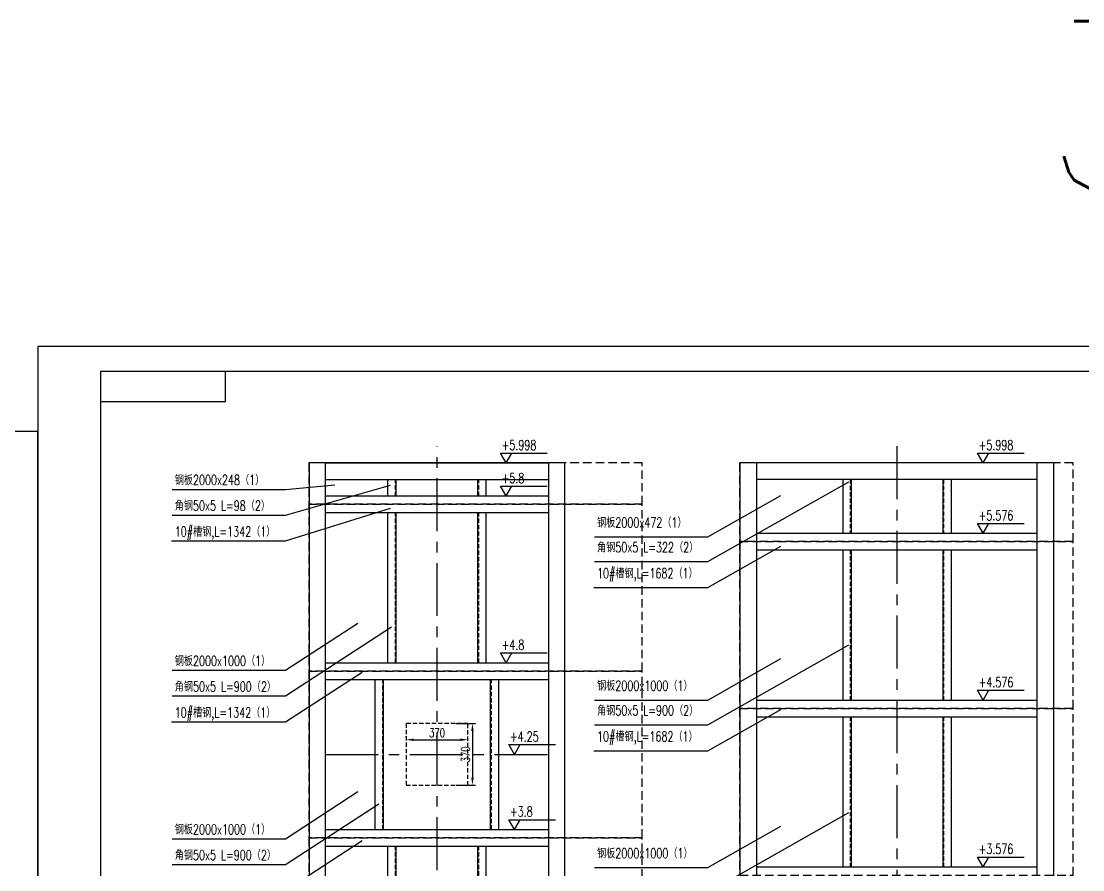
# Model space of a CAD drawing. Extents: x 27542 to 56237, y 49523 to 60382.
# Drawn here: x 43522 to 49889, y 55294 to 60382 of the extents above; entities that cross this region are included whole.
import ezdxf

# ---------------------------------------------------------------- set-up
doc = ezdxf.new("R2010")
doc.units = 0
doc.header["$LTSCALE"] = 2
doc.header["$PDMODE"] = 2
doc.linetypes.add('CENTER', pattern=[50.8, 31.75, -6.35, 6.35, -6.35])
doc.linetypes.add('DASHED', pattern=[19.05, 12.7, -6.35])
doc.layers.get('0').update_dxf_attribs({"linetype": 'CONTINUOUS'})
doc.layers.get('DEFPOINTS').update_dxf_attribs({"linetype": 'CONTINUOUS'})
for name, color, linetype in [('2虚线', 2, 'DASHED'), ('3中心线', 1, 'CENTER'), ('5文字标注', 4, 'CONTINUOUS'), ('6剖面线', 6, 'CONTINUOUS'), ('钢板', 5, 'DASHED')]:
    doc.layers.add(name, color=color, linetype=linetype)
doc.styles.add('ABO', font='simplex.shx', dxfattribs={"width": 0.7, "bigfont": 'hzdx.shx'})
doc.styles.add('HZ', font='simplex.shx', dxfattribs={"width": 0.7, "bigfont": 'hzdx.shx'})
doc.dimstyles.new('1-15', dxfattribs={"dimscale": 15, "dimtxt": 3.5, "dimasz": 3, "dimexe": 1.25, "dimexo": 1, "dimgap": 1, "dimtad": 1, "dimdec": 1, "dimdsep": 46, "dimtxsty": 'ABO', "dimcen": 2.5, "dimadec": 1, "dimazin": 0, "dimtfac": 1, "dimtdec": 1, "dimtmove": 0, "dimatfit": 3, "dimfxl": 0, "dimarcsym": 0})

# ---------------------------------------------------------------- blocks, each defined once
blk = doc.blocks.new('*D153')
at = {"layer": '5文字标注', "color": 0, "lineweight": -2}
for p, q in [((46129.1, 56171.1), (46247.6, 56171.1)), ((46228.8, 56126.1), (46228.8, 55846.1)), ((46129.1, 55801.1), (46247.6, 55801.1))]:
    blk.add_line(p, q, dxfattribs=at)
at = {"layer": '5文字标注', "color": 0}
for points in [[(46221.3, 56126.1), (46236.3, 56126.1), (46228.8, 56171.1)], [(46221.3, 55846.1), (46236.3, 55846.1), (46228.8, 55801.1)]]:
    blk.add_solid(points, dxfattribs=at)
at = {"layer": 'DEFPOINTS', "color": 0}
for p in [(46114.1, 56171.1), (46114.1, 55801.1), (46228.8, 55801.1)]:
    blk.add_point(p, dxfattribs=at)
at = {"layer": '5文字标注', "color": 0, "insert": (46187.6, 55986.1), "char_height": 52.5, "attachment_point": 5, "rotation": 90, "style": 'ABO'}
blk.add_mtext('370', dxfattribs=at)
blk = doc.blocks.new('*D152')
at = {"layer": '5文字标注', "color": 0, "lineweight": -2}
for p, q in [((45831.3, 56089.1), (45831.3, 56092.9)), ((45876.3, 56074.1), (46156.3, 56074.1)), ((46201.3, 56089.1), (46201.3, 56092.9))]:
    blk.add_line(p, q, dxfattribs=at)
at = {"layer": '5文字标注', "color": 0}
for points in [[(45876.3, 56081.6), (45876.3, 56066.6), (45831.3, 56074.1)], [(46156.3, 56081.6), (46156.3, 56066.6), (46201.3, 56074.1)]]:
    blk.add_solid(points, dxfattribs=at)
at = {"layer": 'DEFPOINTS', "color": 0}
for p in [(45831.3, 56074.1), (46201.3, 56074.1), (46201.3, 56074.1)]:
    blk.add_point(p, dxfattribs=at)
at = {"layer": '5文字标注', "color": 0, "insert": (46016.3, 56115.4), "char_height": 52.5, "attachment_point": 5, "style": 'ABO'}
blk.add_mtext('370', dxfattribs=at)

msp = doc.modelspace()

# ---------------------------------------------------------------- linework, layer by layer
for p, q in [((44747.19139, 58102.76865), (44747.19139, 58282.76865)), ((43997.19139, 58102.76865), (44747.19139, 58102.76865)), ((45249.31343, 57734.09353), (45249.31343, 51836.09353)), ((46783.31343, 57734.09353), (45249.31343, 57734.09353)), ((45345.31343, 57734.09353), (46687.31343, 57734.09353)), ((45345.31343, 57734.09353), (45345.31343, 51836.09353)), ((46687.31343, 51836.09353), (46687.31343, 57734.09353)), ((46783.31343, 51836.09353), (46783.31343, 57734.09353)), ((47833.31338, 57734.09353), (47833.31338, 51836.09353)), ((49715.31338, 57734.09353), (47833.31338, 57734.09353)), ((47933.31338, 57734.09353), (47933.31338, 51836.09353)), ((49615.31338, 51836.09353), (49615.31338, 57734.09353)), ((49715.31338, 51836.09353), (49715.31338, 57734.09353)), ((45345.31343, 57634.09353), (46687.31343, 57634.09353)), ((45721.31343, 57536.09353), (45721.31343, 57634.09353)), ((45771.31343, 57536.09353), (45771.31343, 57634.09353)), ((46261.31343, 57536.09353), (46261.31343, 57634.09353)), ((46311.31343, 57536.09353), (46311.31343, 57634.09353)), ((49615.31338, 57634.09353), (47933.31338, 57634.09353)), ((48449.31338, 57634.09353), (48449.31338, 57312.09353)), ((48499.31338, 57634.09353), (48499.31338, 57312.09353)), ((49049.31338, 57634.09353), (49049.31338, 57312.09353)), ((49099.31338, 57634.09353), (49099.31338, 57312.09353)), ((45345.31343, 57536.09353), (46687.31343, 57536.09353)), ((45345.31343, 57436.09353), (46687.31343, 57436.09353)), ((45721.31343, 56536.09353), (45721.31343, 57436.09353)), ((45771.31343, 56536.09353), (45771.31343, 57436.09353)), ((46261.31343, 56536.09353), (46261.31343, 57436.09353)), ((46311.31343, 56536.09353), (46311.31343, 57436.09353)), ((47933.31338, 57312.09353), (49615.31338, 57312.09353)), ((47933.31338, 57212.09353), (49615.31338, 57212.09353)), ((48449.31338, 57212.09353), (48449.31338, 56312.09353)), ((48499.31338, 57212.09353), (48499.31338, 56312.09353)), ((49049.31338, 57212.09353), (49049.31338, 56312.09353)), ((49099.31338, 57212.09353), (49099.31338, 56312.09353)), ((45345.31343, 56536.09353), (46687.31343, 56536.09353)), ((45345.31343, 56436.09353), (46687.31343, 56436.09353)), ((45645.31343, 55536.09353), (45645.31343, 56436.09353)), ((45695.31343, 55536.09353), (45695.31343, 56436.09353)), ((46337.31343, 55536.09353), (46337.31343, 56436.09353)), ((46387.31343, 55536.09353), (46387.31343, 56436.09353)), ((47933.31338, 56312.09353), (49615.31338, 56312.09353)), ((47933.31338, 56212.09353), (49615.31338, 56212.09353)), ((48449.31338, 56212.09353), (48449.31338, 55312.09353)), ((48499.31338, 56212.09353), (48499.31338, 55312.09353)), ((49049.31338, 56212.09353), (49049.31338, 55312.09353)), ((49099.31338, 56212.09353), (49099.31338, 55312.09353)), ((45345.31343, 55536.09353), (46687.31343, 55536.09353)), ((45345.31343, 55436.09353), (46687.31343, 55436.09353)), ((45721.31343, 54536.09353), (45721.31343, 55436.09353)), ((45771.31343, 54536.09353), (45771.31343, 55436.09353)), ((46261.31343, 54536.09353), (46261.31343, 55436.09353)), ((46311.31343, 54536.09353), (46311.31343, 55436.09353)), ((47933.31338, 55312.09353), (49615.31338, 55312.09353))]:
    msp.add_line(p, q)
msp.add_lwpolyline([(43997.19139, 49672.76865), (56087.19139, 49672.76865), (56087.19139, 58282.76865), (43997.19139, 58282.76865)], close=True)
at = {"layer": '2虚线'}
for p, q in [((45766.31343, 57536.09353), (45766.31343, 57634.09353)), ((46266.31343, 57536.09353), (46266.31343, 57634.09353)), ((48494.31338, 57634.09353), (48494.31338, 57312.09353)), ((49054.31338, 57634.09353), (49054.31338, 57312.09353)), ((45766.31343, 56536.09353), (45766.31343, 57436.09353)), ((46266.31343, 56536.09353), (46266.31343, 57436.09353)), ((48494.31338, 57212.09353), (48494.31338, 56312.09353)), ((49054.31338, 57212.09353), (49054.31338, 56312.09353)), ((45690.31343, 55536.09353), (45690.31343, 56436.09353)), ((46342.31343, 55536.09353), (46342.31343, 56436.09353)), ((48494.31338, 56212.09353), (48494.31338, 55312.09353)), ((49054.31338, 56212.09353), (49054.31338, 55312.09353)), ((45766.31343, 54536.09353), (45766.31343, 55436.09353)), ((46266.31343, 54536.09353), (46266.31343, 55436.09353))]:
    msp.add_line(p, q, dxfattribs=at)
msp.add_lwpolyline([(45831.31343, 55801.09353), (46201.31343, 55801.09353), (46201.31343, 56171.09353), (45831.31343, 56171.09353)], close=True, dxfattribs=at)
at = {"layer": '3中心线', "ltscale": 5}
for p, q in [((46016.31343, 51736.09353), (46016.31343, 57834.09353)), ((48774.31338, 57834.09353), (48774.31338, 51736.09353)), ((45345.31343, 55986.09353), (46687.31343, 55986.09353))]:
    msp.add_line(p, q, dxfattribs=at)
at = {"layer": '5文字标注', "ltscale": 0.1}
for p, q in [((46397.22178, 57792.55024), (46677.37556, 57792.55024)), ((46430.97178, 57734.09353), (46397.22178, 57792.55024)), ((46430.97178, 57734.09353), (46464.72178, 57792.55024)), ((49291.37693, 57734.09353), (49257.62693, 57792.55024)), ((49257.62693, 57792.55024), (49537.78071, 57792.55024)), ((49291.37693, 57734.09353), (49325.12693, 57792.55024)), ((46430.97178, 57536.09353), (46397.22178, 57594.55024)), ((46397.22178, 57594.55024), (46677.37556, 57594.55024)), ((46430.97178, 57536.09353), (46464.72178, 57594.55024)), ((49257.62693, 57370.55024), (49537.78071, 57370.55024)), ((49291.37693, 57312.09353), (49257.62693, 57370.55024)), ((49291.37693, 57312.09353), (49325.12693, 57370.55024)), ((46397.22178, 56594.55026), (46677.37556, 56594.55026)), ((46430.97178, 56536.09354), (46397.22178, 56594.55026)), ((46430.97178, 56536.09354), (46464.72178, 56594.55026)), ((49291.37693, 56312.09353), (49257.62693, 56370.55024)), ((49257.62693, 56370.55024), (49537.78071, 56370.55024)), ((49291.37693, 56312.09353), (49325.12693, 56370.55024)), ((46446.7687, 56044.55026), (46726.92248, 56044.55026)), ((46480.5187, 55986.09354), (46446.7687, 56044.55026)), ((46480.5187, 55986.09354), (46514.2687, 56044.55026)), ((46480.5187, 55536.09354), (46446.7687, 55594.55026)), ((46446.7687, 55594.55026), (46726.92248, 55594.55026)), ((46480.5187, 55536.09354), (46514.2687, 55594.55026)), ((49257.62693, 55370.55024), (49537.78071, 55370.55024)), ((49291.37693, 55312.09353), (49257.62693, 55370.55024)), ((49291.37693, 55312.09353), (49325.12693, 55370.55024))]:
    msp.add_line(p, q, dxfattribs=at)
at = {"layer": '5文字标注'}
for p, q in [((45106.58283, 57421.59026), (45736.8384, 57599.97909)), ((47639.56311, 57142.04586), (48487.12933, 57621.45896)), ((45106.58283, 57265.80361), (45736.8384, 57461.84634)), ((44427.29527, 57421.59026), (45106.58283, 57421.59026)), ((44423.14425, 57265.80361), (45106.58283, 57265.80361)), ((47639.56311, 56986.25921), (48078.038, 57234.27594)), ((46960.27555, 57142.04586), (47639.56311, 57142.04586)), ((46956.12453, 56986.25921), (47639.56311, 56986.25921)), ((45106.58283, 56336.81264), (45742.66648, 56750.22124)), ((47639.56311, 56163.67544), (48487.12933, 56643.08854)), ((45106.58283, 56181.02599), (45566.58753, 56479.99594)), ((44427.29527, 56336.81264), (45106.58283, 56336.81264)), ((47639.56311, 56007.88879), (48078.038, 56255.90553)), ((44423.14425, 56181.02599), (45106.58283, 56181.02599)), ((46960.27555, 56163.67544), (47639.56311, 56163.67544)), ((46956.12453, 56007.88879), (47639.56311, 56007.88879)), ((45106.58283, 55326.3453), (45667.20407, 55690.70877)), ((47639.56311, 55158.48101), (48487.12933, 55637.89411)), ((45106.58283, 55170.55866), (45566.58753, 55469.52861)), ((44427.29527, 55326.3453), (45106.58283, 55326.3453))]:
    msp.add_line(p, q, dxfattribs=at)
for points in [[(43622.19139, 49522.76865), (56237.19139, 49522.76865), (56237.19139, 58432.76865), (43622.19139, 58432.76865)], [(31742.19139, 49522.76865), (43622.19139, 49522.76865), (43622.19139, 57922.76865), (31742.19139, 57922.76865)]]:
    msp.add_lwpolyline(points, close=True, dxfattribs=at)
at = {"layer": '6剖面线'}
for p, q in [((44427.29527, 57575.44734), (45106.58283, 57575.44734)), ((45106.58283, 57575.44734), (45402.633, 57601.85863)), ((47639.56311, 57290.5627), (48078.038, 57538.57943)), ((46960.27555, 57290.5627), (47639.56311, 57290.5627)), ((45106.58283, 56490.66972), (45541.43339, 56773.29129)), ((47639.56311, 56312.19228), (48078.038, 56560.20901)), ((44427.29527, 56490.66972), (45106.58283, 56490.66972)), ((46960.27555, 56312.19228), (47639.56311, 56312.19228)), ((45106.58283, 55480.20238), (45541.43339, 55762.82396)), ((47639.56311, 55306.99785), (48078.038, 55555.01458)), ((44427.29527, 55480.20238), (45106.58283, 55480.20238)), ((46960.27555, 55306.99785), (47639.56311, 55306.99785))]:
    msp.add_line(p, q, dxfattribs=at)
at = {"layer": '钢板', "ltscale": 2}
for points in [[(45247.31343, 57486.09353), (47247.31343, 57486.09353), (47247.31343, 57734.09353), (45247.31343, 57734.09353)], [(47831.31338, 57262.09353), (49831.31338, 57262.09353), (49831.31338, 57734.09353), (47831.31338, 57734.09353)], [(45247.31343, 56486.09353), (47247.31343, 56486.09353), (47247.31343, 57486.09353), (45247.31343, 57486.09353)], [(47831.31338, 56262.09353), (49831.31338, 56262.09353), (49831.31338, 57262.09353), (47831.31338, 57262.09353)], [(45247.31343, 55486.09353), (47247.31343, 55486.09353), (47247.31343, 56486.09353), (45247.31343, 56486.09353)], [(47831.31338, 55262.09353), (49831.31338, 55262.09353), (49831.31338, 56262.09353), (47831.31338, 56262.09353)], [(45247.31343, 54486.09353), (47247.31343, 54486.09353), (47247.31343, 55486.09353), (45247.31343, 55486.09353)]]:
    msp.add_lwpolyline(points, close=True, dxfattribs=at)

# ---------------------------------------------------------------- texts
at = {"layer": '5文字标注', "width": 0.7}
for s, height, style, p in [('306', 1000, 'HZ', (49686.792, 59382.38551)), ('+5.998', 60, 'ABO', (46403.4392, 57811.13092)), ('+5.998', 60, 'ABO', (49263.84435, 57811.13092)), ('+5.8', 60, 'ABO', (46403.4392, 57613.13092)), ('角钢50x5 L=98（2）', 60, 'ABO', (44443.14688, 57447.83981)), ('+5.576', 60, 'ABO', (49263.84435, 57389.13092)), ('10#槽钢,L=1342（1）', 60, 'ABO', (44443.14688, 57292.05316)), ('角钢50x5 L=322（2）', 60, 'ABO', (46976.12717, 57198.02493)), ('10#槽钢,L=1682（1）', 60, 'ABO', (46976.12717, 57042.23828)), ('+4.8', 60, 'ABO', (46403.4392, 56613.13094)), ('角钢50x5 L=900（2）', 60, 'ABO', (44443.14688, 56363.06219)), ('+4.576', 60, 'ABO', (49263.84435, 56389.13092)), ('角钢50x5 L=900（2）', 60, 'ABO', (46976.12717, 56219.65451)), ('10#槽钢,L=1342（1）', 60, 'ABO', (44443.14688, 56207.27555)), ('+4.25', 60, 'ABO', (46452.98612, 56063.13094)), ('10#槽钢,L=1682（1）', 60, 'ABO', (46976.12717, 56063.86787)), ('+3.8', 60, 'ABO', (46452.98612, 55613.13094)), ('角钢50x5 L=900（2）', 60, 'ABO', (44443.14688, 55352.59486)), ('+3.576', 60, 'ABO', (49263.84435, 55389.13092))]:
    msp.add_text(s, height=height, dxfattribs=dict(at, style=style)).set_placement(p)
at = {"layer": '6剖面线', "style": 'ABO', "width": 0.7}
for s, p in [('钢板2000x248（1）', (44443.14688, 57601.69689)), ('钢板2000x472（1）', (46976.12717, 57346.54177)), ('钢板2000x1000（1）', (44443.14688, 56516.91927)), ('钢板2000x1000（1）', (46976.12717, 56368.17135)), ('钢板2000x1000（1）', (44443.14688, 55506.45194)), ('钢板2000x1000（1）', (46976.12717, 55362.97692))]:
    msp.add_text(s, height=60, dxfattribs=at).set_placement(p)

# ---------------------------------------------------------------- dimensions: what is measured, and where the dimension line sits
at = {"layer": '5文字标注'}
dim = msp.add_linear_dim(base=(46228.83057, 55801.09353), p1=(46114.07918, 56171.09353), p2=(46114.07918, 55801.09353), angle=90, dimstyle='1-15', dxfattribs=at)
dim.commit()
dim.dimension.update_dxf_attribs({"geometry": '*D153', "text_midpoint": (46187.58057, 55986.09353)})
dim = msp.add_linear_dim(base=(46201.31343, 56074.12369), p1=(45831.31343, 56074.12369), p2=(46201.31343, 56074.12369), dimstyle='1-15', dxfattribs=at)
dim.commit()
dim.dimension.update_dxf_attribs({"geometry": '*D152', "text_midpoint": (46016.31343, 56115.37369)})

doc.saveas('drawing.dxf')
